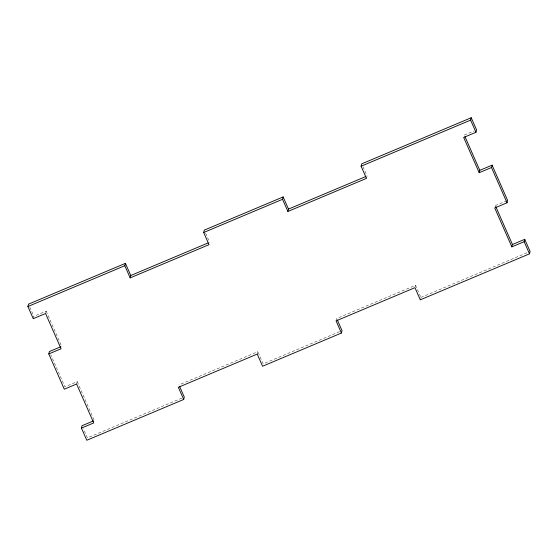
<?xml version="1.0" encoding="UTF-8"?>
<svg xmlns="http://www.w3.org/2000/svg" width="558" height="558" viewBox="0 0 558 558"><rect width="100%" height="100%" fill="white"/><g stroke="black" fill="none" stroke-linecap="round" stroke-linejoin="round"><path stroke-width="0.42" stroke-dasharray="2.79 2.09" d="M33.257 318.681L33.85 316.309L29.832 307.193M45.749 312.71L46.147 311.134L33.85 316.309M76.606 384.016L77.199 381.644L64.902 386.827L50.757 354.7M257.217 354.086L257.81 351.714L178.944 384.922M366.46 178.379L367.059 176.007L363.042 166.891M336.083 320.878L336.676 318.506L415.55 285.298L420.899 297.449L420.3 299.82M415.152 286.882L415.55 285.298M464.263 135.078L474.258 130.872M495.323 205.588L506.845 200.734M181.894 398.091L87.39 437.884L83.372 428.767M339.641 331.668L263.167 363.872L257.81 351.714M420.899 297.449L529.298 251.804M205.609 233.181L209.627 242.298M46.147 311.134L61.673 346.385M77.199 381.644L93.981 419.755"/><path stroke-width="0.84" d="M179.613 386.443L184.293 397.08L183.701 399.458L86.797 440.262L81.44 428.105L93.737 422.922L76.606 384.016L64.309 389.198L48.783 353.939L61.08 348.764L45.554 313.505L33.257 318.681L27.9 306.523L28.493 304.152L125.404 263.348L130.753 275.506L130.16 277.877L209.027 244.669L203.677 232.512L204.27 230.14L283.136 196.932L288.493 209.09L287.893 211.461L366.46 178.379L361.11 166.221L361.703 163.85L471.21 117.738L476.567 129.895L475.967 132.274L463.67 137.449L479.196 172.708L491.493 167.526L492.093 165.154L479.789 170.336L479.196 172.708M48.783 353.939L49.376 351.568L60.906 346.713M81.44 428.105L82.033 425.726L93.563 420.871M130.16 277.877L124.804 265.72L125.404 263.348M287.893 211.461L282.543 199.304L283.136 196.932M183.701 399.458L178.344 387.301L257.217 354.086L262.567 366.25L341.433 333.035L342.033 330.664L337.346 320.027M475.967 132.274L470.61 120.116L471.21 117.738M511.853 246.866L512.453 244.495L524.75 239.319L524.15 241.691L511.853 246.866L494.723 207.967L507.02 202.784L507.62 200.413L492.093 165.154M341.433 333.035L336.083 320.878L414.95 287.67L420.3 299.82L529.507 253.841L530.1 251.47L524.75 239.319M27.9 306.523L124.804 265.72M203.677 232.512L282.543 199.304M361.11 166.221L470.61 120.116M130.753 275.506L208.029 242.967M288.493 209.09L365.455 176.684M491.493 167.526L507.02 202.784M524.15 241.691L529.507 253.841M464.954 136.647L479.789 170.336M495.671 206.383L512.453 244.495"/></g></svg>
